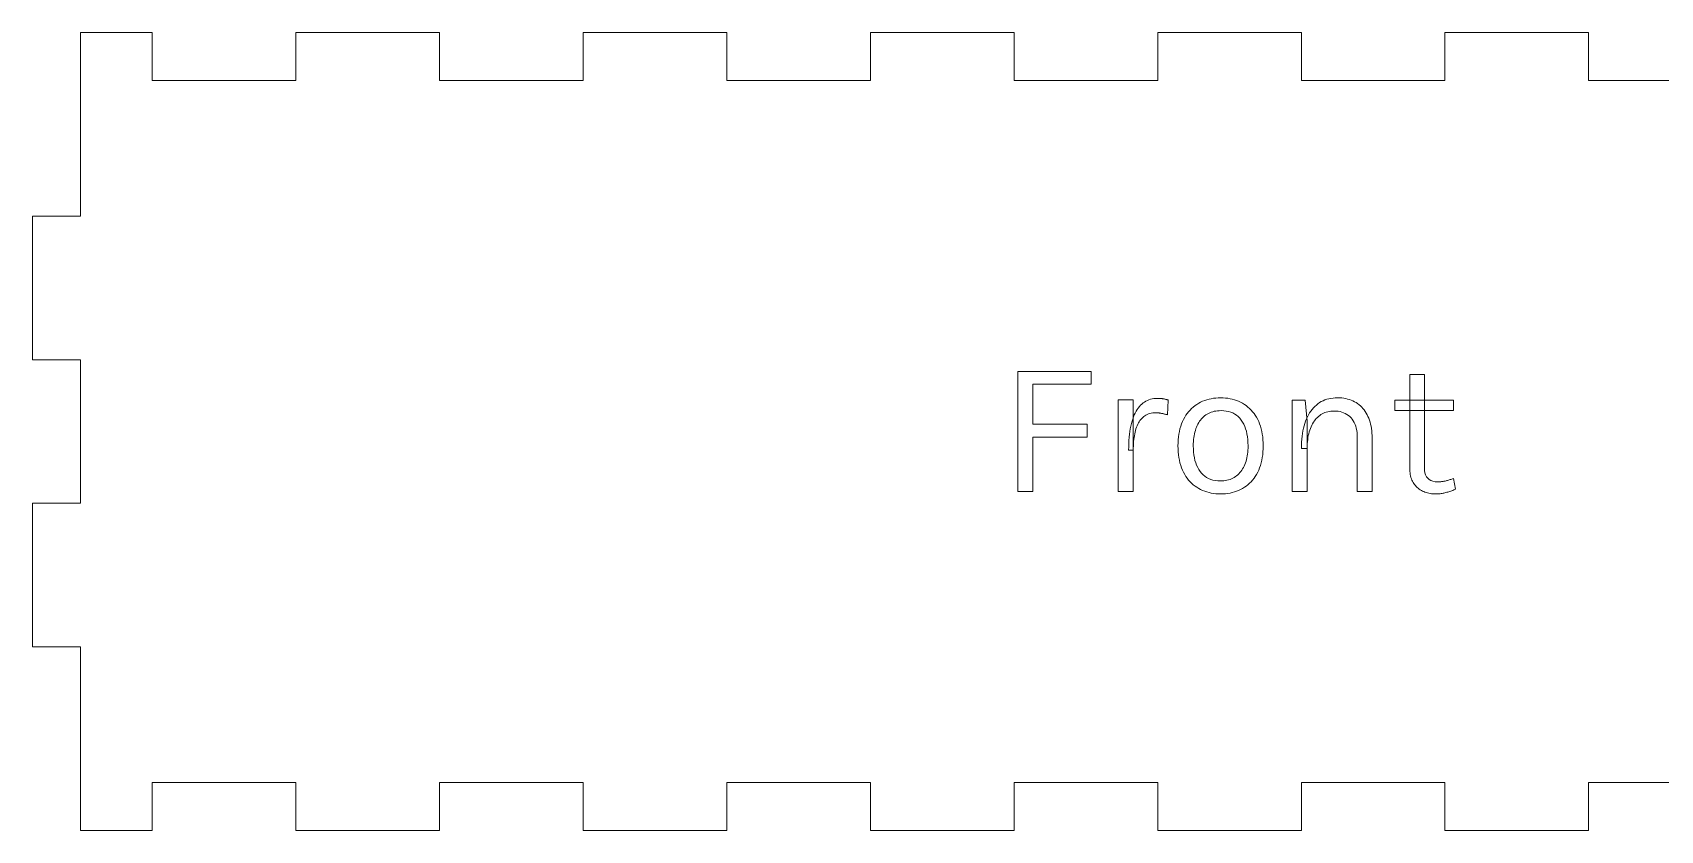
# Model space of a CAD drawing. Extents: x 0 to 303, y 0 to 256.
# Drawn here: x 0 to 102, y 0 to 50 of the extents above; entities that cross this region are included whole.
import ezdxf

# ---------------------------------------------------------------- set-up
doc = ezdxf.new("R2010")
doc.units = 0
doc.layers.get('0').update_dxf_attribs({"lineweight": 0})

msp = doc.modelspace()

# ---------------------------------------------------------------- linework, layer by layer
for p, q in [((7.5, 50), (3, 50)), ((3, 50), (3, 47)), ((7.5, 47), (7.5, 50)), ((25.5, 50), (16.5, 50)), ((16.5, 50), (16.5, 47)), ((25.5, 47), (25.5, 50)), ((43.5, 50), (34.5, 50)), ((34.5, 50), (34.5, 47)), ((43.5, 47), (43.5, 50)), ((61.5, 50), (52.5, 50)), ((52.5, 50), (52.5, 47)), ((61.5, 47), (61.5, 50)), ((79.5, 50), (70.5, 50)), ((70.5, 50), (70.5, 47)), ((79.5, 47), (79.5, 50)), ((97.5, 50), (88.5, 50)), ((88.5, 50), (88.5, 47)), ((97.5, 47), (97.5, 50)), ((3, 47), (3, 38.5)), ((16.5, 47), (7.5, 47)), ((34.5, 47), (25.5, 47)), ((52.5, 47), (43.5, 47)), ((70.5, 47), (61.5, 47)), ((88.5, 47), (79.5, 47)), ((106.5, 47), (97.5, 47)), ((3, 38.5), (0, 38.5)), ((0, 38.5), (0, 29.5)), ((0, 29.5), (3, 29.5)), ((3, 29.5), (3, 20.5)), ((61.743, 21.232), (61.743, 28.768)), ((61.743, 28.768), (66.327, 28.768)), ((66.327, 28.768), (66.327, 27.964)), ((86.289, 22.708), (86.289, 28.564)), ((86.289, 28.564), (87.213, 28.564)), ((87.213, 28.564), (87.213, 22.732)), ((66.327, 27.964), (62.679, 27.964)), ((62.679, 27.964), (62.679, 25.456)), ((68.031, 21.232), (68.031, 26.98)), ((68.031, 26.98), (68.967, 26.98)), ((68.967, 26.98), (68.967, 21.232)), ((69.279, 26.472), (69.35, 26.562)), ((69.35, 26.562), (69.425, 26.644)), ((69.425, 26.644), (69.504, 26.719)), ((69.504, 26.719), (69.587, 26.787)), ((69.587, 26.787), (69.673, 26.848)), ((69.673, 26.848), (69.763, 26.901)), ((69.763, 26.901), (69.856, 26.947)), ((69.856, 26.947), (69.953, 26.987)), ((69.953, 26.987), (70.054, 27.019)), ((70.054, 27.019), (70.158, 27.044)), ((70.158, 27.044), (70.265, 27.062)), ((70.265, 27.062), (70.376, 27.072)), ((70.376, 27.072), (70.491, 27.076)), ((70.491, 27.076), (70.491, 27.076)), ((70.491, 27.076), (70.529, 27.076)), ((70.529, 27.076), (70.566, 27.075)), ((70.566, 27.075), (70.603, 27.074)), ((70.603, 27.074), (70.639, 27.072)), ((70.639, 27.072), (70.675, 27.069)), ((70.675, 27.069), (70.71, 27.066)), ((70.71, 27.066), (70.744, 27.063)), ((70.744, 27.063), (70.777, 27.059)), ((70.777, 27.059), (70.81, 27.054)), ((70.81, 27.054), (70.842, 27.049)), ((70.842, 27.049), (70.874, 27.043)), ((70.874, 27.043), (70.906, 27.037)), ((70.906, 27.037), (70.938, 27.03)), ((70.938, 27.03), (70.97, 27.023)), ((70.97, 27.023), (71.002, 27.015)), ((71.002, 27.015), (71.034, 27.007)), ((71.034, 27.007), (71.066, 26.998)), ((71.066, 26.998), (71.098, 26.989)), ((71.098, 26.989), (71.131, 26.979)), ((71.163, 26.968), (71.103, 26.044)), ((71.131, 26.979), (71.163, 26.968)), ((71.163, 26.968), (71.163, 26.968)), ((72.626, 26.444), (72.729, 26.535)), ((72.729, 26.535), (72.837, 26.62)), ((72.837, 26.62), (72.95, 26.698)), ((72.95, 26.698), (73.068, 26.77)), ((73.068, 26.77), (73.19, 26.835)), ((73.19, 26.835), (73.316, 26.893)), ((73.316, 26.893), (73.445, 26.944)), ((73.445, 26.944), (73.578, 26.989)), ((73.578, 26.989), (73.714, 27.026)), ((73.714, 27.026), (73.853, 27.057)), ((73.853, 27.057), (73.996, 27.081)), ((73.996, 27.081), (74.142, 27.098)), ((74.142, 27.098), (74.292, 27.109)), ((74.292, 27.109), (74.445, 27.112)), ((74.445, 27.112), (74.445, 27.112)), ((74.445, 27.112), (74.597, 27.109)), ((74.597, 27.109), (74.746, 27.098)), ((74.746, 27.098), (74.891, 27.081)), ((74.891, 27.081), (75.033, 27.057)), ((75.033, 27.057), (75.172, 27.026)), ((75.172, 27.026), (75.307, 26.989)), ((75.307, 26.989), (75.439, 26.944)), ((75.439, 26.944), (75.568, 26.893)), ((75.568, 26.893), (75.694, 26.835)), ((75.694, 26.835), (75.816, 26.77)), ((75.816, 26.77), (75.934, 26.698)), ((75.934, 26.698), (76.047, 26.62)), ((76.047, 26.62), (76.155, 26.535)), ((76.155, 26.535), (76.257, 26.444)), ((78.927, 21.232), (78.927, 26.968)), ((78.927, 26.968), (79.731, 26.968)), ((79.731, 26.968), (79.863, 25.648)), ((80.256, 26.482), (80.345, 26.574)), ((80.345, 26.574), (80.439, 26.659)), ((80.439, 26.659), (80.538, 26.737)), ((80.538, 26.737), (80.642, 26.808)), ((80.642, 26.808), (80.75, 26.872)), ((80.75, 26.872), (80.862, 26.928)), ((80.862, 26.928), (80.979, 26.977)), ((80.979, 26.977), (81.1, 27.018)), ((81.1, 27.018), (81.225, 27.052)), ((81.225, 27.052), (81.355, 27.078)), ((81.355, 27.078), (81.489, 27.097)), ((81.489, 27.097), (81.628, 27.108)), ((81.628, 27.108), (81.771, 27.112)), ((81.771, 27.112), (81.771, 27.112)), ((81.771, 27.112), (81.905, 27.109)), ((81.905, 27.109), (82.034, 27.1)), ((82.034, 27.1), (82.16, 27.085)), ((82.16, 27.085), (82.282, 27.064)), ((82.282, 27.064), (82.4, 27.036)), ((82.4, 27.036), (82.514, 27.003)), ((82.514, 27.003), (82.625, 26.964)), ((82.625, 26.964), (82.731, 26.918)), ((82.731, 26.918), (82.833, 26.867)), ((82.833, 26.867), (82.932, 26.809)), ((82.932, 26.809), (83.026, 26.746)), ((83.026, 26.746), (83.116, 26.677)), ((83.116, 26.677), (83.202, 26.604)), ((83.202, 26.604), (83.282, 26.525)), ((83.282, 26.525), (83.359, 26.441)), ((85.365, 26.32), (85.365, 26.968)), ((85.365, 26.968), (89.025, 26.968)), ((89.025, 26.968), (89.025, 26.32)), ((68.849, 25.491), (68.889, 25.639)), ((68.889, 25.639), (68.933, 25.78)), ((68.933, 25.78), (68.981, 25.914)), ((68.981, 25.914), (69.033, 26.04)), ((69.033, 26.04), (69.088, 26.159)), ((69.088, 26.159), (69.148, 26.27)), ((69.148, 26.27), (69.211, 26.375)), ((69.211, 26.375), (69.279, 26.472)), ((69.292, 25.535), (69.248, 25.45)), ((69.339, 25.614), (69.292, 25.535)), ((69.389, 25.689), (69.339, 25.614)), ((69.443, 25.759), (69.389, 25.689)), ((69.5, 25.824), (69.443, 25.759)), ((69.561, 25.885), (69.5, 25.824)), ((69.625, 25.94), (69.561, 25.885)), ((69.694, 25.99), (69.625, 25.94)), ((69.766, 26.033), (69.694, 25.99)), ((69.842, 26.071), (69.766, 26.033)), ((69.922, 26.103), (69.842, 26.071)), ((70.007, 26.129), (69.922, 26.103)), ((70.095, 26.15), (70.007, 26.129)), ((70.187, 26.164), (70.095, 26.15)), ((70.283, 26.173), (70.187, 26.164)), ((70.383, 26.176), (70.283, 26.173)), ((70.415, 26.176), (70.383, 26.176)), ((70.383, 26.176), (70.383, 26.176)), ((70.447, 26.174), (70.415, 26.176)), ((70.48, 26.172), (70.447, 26.174)), ((70.515, 26.17), (70.48, 26.172)), ((70.549, 26.166), (70.515, 26.17)), ((70.585, 26.162), (70.549, 26.166)), ((70.622, 26.157), (70.585, 26.162)), ((70.659, 26.151), (70.622, 26.157)), ((70.698, 26.144), (70.659, 26.151)), ((70.737, 26.137), (70.698, 26.144)), ((70.776, 26.129), (70.737, 26.137)), ((70.815, 26.121), (70.776, 26.129)), ((70.853, 26.112), (70.815, 26.121)), ((70.891, 26.103), (70.853, 26.112)), ((70.927, 26.094), (70.891, 26.103)), ((70.964, 26.085), (70.927, 26.094)), ((70.999, 26.075), (70.964, 26.085)), ((71.035, 26.065), (70.999, 26.075)), ((71.069, 26.055), (71.035, 26.065)), ((71.103, 26.044), (71.069, 26.055)), ((71.992, 25.479), (72.051, 25.622)), ((72.051, 25.622), (72.117, 25.759)), ((72.117, 25.759), (72.189, 25.89)), ((72.189, 25.89), (72.266, 26.014)), ((72.266, 26.014), (72.349, 26.131)), ((72.349, 26.131), (72.436, 26.242)), ((72.436, 26.242), (72.529, 26.346)), ((72.529, 26.346), (72.626, 26.444)), ((73.067, 25.555), (73.018, 25.468)), ((73.121, 25.639), (73.067, 25.555)), ((73.177, 25.717), (73.121, 25.639)), ((73.238, 25.791), (73.177, 25.717)), ((73.303, 25.86), (73.238, 25.791)), ((73.371, 25.925), (73.303, 25.86)), ((73.442, 25.985), (73.371, 25.925)), ((73.518, 26.041), (73.442, 25.985)), ((73.597, 26.092), (73.518, 26.041)), ((73.68, 26.137), (73.597, 26.092)), ((73.766, 26.177), (73.68, 26.137)), ((73.856, 26.212), (73.766, 26.177)), ((73.949, 26.241), (73.856, 26.212)), ((74.046, 26.265), (73.949, 26.241)), ((74.147, 26.284), (74.046, 26.265)), ((74.25, 26.297), (74.147, 26.284)), ((74.358, 26.305), (74.25, 26.297)), ((74.469, 26.308), (74.358, 26.305)), ((74.633, 26.302), (74.469, 26.308)), ((74.469, 26.308), (74.469, 26.308)), ((74.788, 26.284), (74.633, 26.302)), ((74.936, 26.255), (74.788, 26.284)), ((75.075, 26.213), (74.936, 26.255)), ((75.206, 26.16), (75.075, 26.213)), ((75.328, 26.095), (75.206, 26.16)), ((75.442, 26.018), (75.328, 26.095)), ((75.548, 25.93), (75.442, 26.018)), ((75.646, 25.829), (75.548, 25.93)), ((75.735, 25.717), (75.646, 25.829)), ((75.816, 25.594), (75.735, 25.717)), ((75.888, 25.463), (75.816, 25.594)), ((76.257, 26.444), (76.355, 26.346)), ((76.355, 26.346), (76.447, 26.242)), ((76.447, 26.242), (76.534, 26.131)), ((76.534, 26.131), (76.616, 26.014)), ((76.616, 26.014), (76.692, 25.89)), ((76.692, 25.89), (76.764, 25.759)), ((76.764, 25.759), (76.83, 25.622)), ((76.83, 25.622), (76.888, 25.479)), ((79.672, 25.359), (79.717, 25.509)), ((79.717, 25.509), (79.767, 25.654)), ((79.767, 25.654), (79.822, 25.792)), ((79.822, 25.792), (79.882, 25.924)), ((79.863, 25.648), (79.863, 21.232)), ((79.882, 25.924), (79.947, 26.049)), ((79.947, 26.049), (80.017, 26.167)), ((80.017, 26.167), (80.092, 26.279)), ((80.092, 26.279), (80.171, 26.384)), ((80.171, 26.384), (80.256, 26.482)), ((80.258, 25.576), (80.205, 25.488)), ((80.314, 25.659), (80.258, 25.576)), ((80.374, 25.738), (80.314, 25.659)), ((80.438, 25.811), (80.374, 25.738)), ((80.505, 25.879), (80.438, 25.811)), ((80.575, 25.943), (80.505, 25.879)), ((80.649, 26.002), (80.575, 25.943)), ((80.726, 26.056), (80.649, 26.002)), ((80.806, 26.104), (80.726, 26.056)), ((80.888, 26.146), (80.806, 26.104)), ((80.973, 26.182), (80.888, 26.146)), ((81.061, 26.213), (80.973, 26.182)), ((81.152, 26.239), (81.061, 26.213)), ((81.246, 26.259), (81.152, 26.239)), ((81.342, 26.273), (81.246, 26.259)), ((81.441, 26.281), (81.342, 26.273)), ((81.543, 26.284), (81.441, 26.281)), ((81.676, 26.28), (81.543, 26.284)), ((81.543, 26.284), (81.543, 26.284)), ((81.803, 26.267), (81.676, 26.28)), ((81.924, 26.245), (81.803, 26.267)), ((82.04, 26.215), (81.924, 26.245)), ((82.15, 26.177), (82.04, 26.215)), ((82.254, 26.13), (82.15, 26.177)), ((82.353, 26.074), (82.254, 26.13)), ((82.445, 26.009), (82.353, 26.074)), ((82.533, 25.937), (82.445, 26.009)), ((82.614, 25.855), (82.533, 25.937)), ((82.689, 25.765), (82.614, 25.855)), ((82.755, 25.668), (82.689, 25.765)), ((82.814, 25.562), (82.755, 25.668)), ((82.866, 25.449), (82.814, 25.562)), ((83.359, 26.441), (83.431, 26.351)), ((83.431, 26.351), (83.498, 26.257)), ((83.498, 26.257), (83.561, 26.157)), ((83.561, 26.157), (83.619, 26.052)), ((83.619, 26.052), (83.673, 25.942)), ((83.673, 25.942), (83.722, 25.827)), ((83.722, 25.827), (83.766, 25.708)), ((83.766, 25.708), (83.805, 25.585)), ((83.805, 25.585), (83.838, 25.457)), ((89.025, 26.32), (85.365, 26.32)), ((89.025, 26.32), (89.025, 26.32)), ((62.679, 25.456), (66.075, 25.456)), ((66.075, 24.652), (62.679, 24.652)), ((62.679, 24.652), (62.679, 21.232)), ((66.075, 25.456), (66.075, 24.652)), ((68.698, 24.446), (68.713, 24.639)), ((68.713, 24.639), (68.731, 24.824)), ((68.731, 24.824), (68.755, 25.002)), ((68.755, 25.002), (68.782, 25.172)), ((68.782, 25.172), (68.813, 25.335)), ((68.813, 25.335), (68.849, 25.491)), ((69.002, 24.491), (68.99, 24.365)), ((69.018, 24.614), (69.002, 24.491)), ((69.036, 24.732), (69.018, 24.614)), ((69.057, 24.847), (69.036, 24.732)), ((69.081, 24.959), (69.057, 24.847)), ((69.108, 25.066), (69.081, 24.959)), ((69.138, 25.169), (69.108, 25.066)), ((69.171, 25.268), (69.138, 25.169)), ((69.208, 25.361), (69.171, 25.268)), ((69.248, 25.45), (69.208, 25.361)), ((71.772, 24.295), (71.783, 24.483)), ((71.783, 24.483), (71.8, 24.665)), ((71.8, 24.665), (71.825, 24.841)), ((71.825, 24.841), (71.856, 25.01)), ((71.856, 25.01), (71.894, 25.172)), ((71.894, 25.172), (71.94, 25.329)), ((71.94, 25.329), (71.992, 25.479)), ((72.747, 24.493), (72.737, 24.366)), ((72.761, 24.617), (72.747, 24.493)), ((72.779, 24.737), (72.761, 24.617)), ((72.801, 24.853), (72.779, 24.737)), ((72.827, 24.965), (72.801, 24.853)), ((72.858, 25.073), (72.827, 24.965)), ((72.892, 25.178), (72.858, 25.073)), ((72.93, 25.279), (72.892, 25.178)), ((72.972, 25.376), (72.93, 25.279)), ((73.018, 25.468), (72.972, 25.376)), ((75.952, 25.323), (75.888, 25.463)), ((76.008, 25.175), (75.952, 25.323)), ((76.055, 25.017), (76.008, 25.175)), ((76.093, 24.851), (76.055, 25.017)), ((76.123, 24.676), (76.093, 24.851)), ((76.144, 24.493), (76.123, 24.676)), ((76.157, 24.301), (76.144, 24.493)), ((76.888, 25.479), (76.94, 25.329)), ((76.94, 25.329), (76.985, 25.172)), ((76.985, 25.172), (77.023, 25.01)), ((77.023, 25.01), (77.054, 24.841)), ((77.054, 24.841), (77.078, 24.665)), ((77.078, 24.665), (77.095, 24.483)), ((77.095, 24.483), (77.106, 24.295)), ((79.514, 24.333), (79.527, 24.519)), ((79.527, 24.519), (79.545, 24.699)), ((79.545, 24.699), (79.569, 24.872)), ((79.569, 24.872), (79.598, 25.041)), ((79.598, 25.041), (79.632, 25.203)), ((79.632, 25.203), (79.672, 25.359)), ((79.896, 24.493), (79.881, 24.362)), ((79.914, 24.62), (79.896, 24.493)), ((79.936, 24.743), (79.914, 24.62)), ((79.963, 24.862), (79.936, 24.743)), ((79.994, 24.977), (79.963, 24.862)), ((80.028, 25.088), (79.994, 24.977)), ((80.067, 25.195), (80.028, 25.088)), ((80.11, 25.298), (80.067, 25.195)), ((80.156, 25.395), (80.11, 25.298)), ((80.205, 25.488), (80.156, 25.395)), ((82.909, 25.328), (82.866, 25.449)), ((82.944, 25.199), (82.909, 25.328)), ((82.972, 25.062), (82.944, 25.199)), ((82.991, 24.917), (82.972, 25.062)), ((83.003, 24.764), (82.991, 24.917)), ((83.007, 24.604), (83.003, 24.764)), ((83.007, 21.232), (83.007, 24.604)), ((83.838, 25.457), (83.867, 25.325)), ((83.867, 25.325), (83.89, 25.19)), ((83.89, 25.19), (83.908, 25.049)), ((83.908, 25.049), (83.921, 24.905)), ((83.921, 24.905), (83.928, 24.757)), ((83.928, 24.757), (83.931, 24.604)), ((83.931, 24.604), (83.931, 24.604)), ((83.931, 24.604), (83.931, 21.232)), ((68.679, 23.824), (68.681, 24.039)), ((68.967, 23.824), (68.679, 23.824)), ((68.681, 24.039), (68.687, 24.246)), ((68.687, 24.246), (68.698, 24.446)), ((68.968, 23.965), (68.967, 23.824)), ((68.967, 23.824), (68.967, 23.824)), ((68.967, 23.824), (68.967, 23.824)), ((68.973, 24.102), (68.968, 23.965)), ((68.98, 24.236), (68.973, 24.102)), ((68.99, 24.365), (68.98, 24.236)), ((71.769, 24.1), (71.772, 24.295)), ((71.772, 23.906), (71.769, 24.1)), ((71.769, 24.1), (71.769, 24.1)), ((71.783, 23.719), (71.772, 23.906)), ((71.8, 23.538), (71.783, 23.719)), ((71.825, 23.363), (71.8, 23.538)), ((72.731, 24.235), (72.729, 24.1)), ((72.729, 24.1), (72.729, 24.1)), ((72.729, 24.1), (72.733, 23.901)), ((72.737, 24.366), (72.731, 24.235)), ((72.733, 23.901), (72.746, 23.711)), ((72.746, 23.711), (72.768, 23.53)), ((72.768, 23.53), (72.798, 23.356)), ((76.089, 23.353), (76.111, 23.468)), ((76.111, 23.468), (76.129, 23.587)), ((76.129, 23.587), (76.143, 23.71)), ((76.143, 23.71), (76.153, 23.836)), ((76.153, 23.836), (76.159, 23.966)), ((76.161, 24.1), (76.157, 24.301)), ((76.159, 23.966), (76.161, 24.1)), ((76.161, 24.1), (76.161, 24.1)), ((77.078, 23.538), (77.054, 23.363)), ((77.095, 23.719), (77.078, 23.538)), ((77.106, 23.906), (77.095, 23.719)), ((77.106, 24.295), (77.109, 24.1)), ((77.109, 24.1), (77.106, 23.906)), ((77.109, 24.1), (77.109, 24.1)), ((79.503, 23.944), (79.506, 24.141)), ((79.863, 23.944), (79.503, 23.944)), ((79.506, 24.141), (79.514, 24.333)), ((79.865, 24.087), (79.863, 23.944)), ((79.863, 23.944), (79.863, 23.944)), ((79.871, 24.226), (79.865, 24.087)), ((79.881, 24.362), (79.871, 24.226)), ((71.856, 23.194), (71.825, 23.363)), ((71.894, 23.032), (71.856, 23.194)), ((71.94, 22.875), (71.894, 23.032)), ((71.992, 22.725), (71.94, 22.875)), ((72.051, 22.582), (71.992, 22.725)), ((72.117, 22.444), (72.051, 22.582)), ((72.189, 22.313), (72.117, 22.444)), ((72.798, 23.356), (72.836, 23.192)), ((72.836, 23.192), (72.883, 23.035)), ((72.883, 23.035), (72.939, 22.888)), ((72.939, 22.888), (73.004, 22.748)), ((73.004, 22.748), (73.076, 22.617)), ((73.076, 22.617), (73.158, 22.495)), ((73.158, 22.495), (73.248, 22.383)), ((75.651, 22.421), (75.712, 22.494)), ((75.712, 22.494), (75.769, 22.572)), ((75.769, 22.572), (75.822, 22.655)), ((75.822, 22.655), (75.872, 22.742)), ((75.872, 22.742), (75.918, 22.834)), ((75.918, 22.834), (75.96, 22.93)), ((75.96, 22.93), (75.998, 23.03)), ((75.998, 23.03), (76.032, 23.134)), ((76.032, 23.134), (76.063, 23.242)), ((76.063, 23.242), (76.089, 23.353)), ((76.764, 22.444), (76.692, 22.313)), ((76.83, 22.582), (76.764, 22.444)), ((76.888, 22.725), (76.83, 22.582)), ((76.94, 22.875), (76.888, 22.725)), ((76.985, 23.032), (76.94, 22.875)), ((77.023, 23.194), (76.985, 23.032)), ((77.054, 23.363), (77.023, 23.194)), ((86.291, 22.602), (86.289, 22.708)), ((86.289, 22.708), (86.289, 22.708)), ((86.298, 22.499), (86.291, 22.602)), ((86.308, 22.4), (86.298, 22.499)), ((87.213, 22.732), (87.221, 22.563)), ((87.221, 22.563), (87.246, 22.412)), ((72.266, 22.188), (72.189, 22.313)), ((72.349, 22.07), (72.266, 22.188)), ((72.436, 21.959), (72.349, 22.07)), ((72.529, 21.855), (72.436, 21.959)), ((72.626, 21.756), (72.529, 21.855)), ((72.729, 21.665), (72.626, 21.756)), ((72.837, 21.58), (72.729, 21.665)), ((72.95, 21.502), (72.837, 21.58)), ((73.068, 21.43), (72.95, 21.502)), ((73.19, 21.365), (73.068, 21.43)), ((73.248, 22.383), (73.346, 22.282)), ((73.346, 22.282), (73.452, 22.194)), ((73.452, 22.194), (73.566, 22.117)), ((73.566, 22.117), (73.688, 22.052)), ((73.688, 22.052), (73.819, 21.999)), ((73.819, 21.999), (73.957, 21.957)), ((73.957, 21.957), (74.104, 21.928)), ((74.104, 21.928), (74.258, 21.91)), ((74.258, 21.91), (74.421, 21.904)), ((74.421, 21.904), (74.531, 21.907)), ((74.421, 21.904), (74.421, 21.904)), ((74.421, 21.904), (74.421, 21.904)), ((74.531, 21.907), (74.637, 21.915)), ((74.637, 21.915), (74.741, 21.928)), ((74.741, 21.928), (74.841, 21.947)), ((74.841, 21.947), (74.937, 21.971)), ((74.937, 21.971), (75.03, 22)), ((75.03, 22), (75.12, 22.035)), ((75.12, 22.035), (75.206, 22.075)), ((75.206, 22.075), (75.289, 22.12)), ((75.289, 22.12), (75.369, 22.171)), ((75.369, 22.171), (75.445, 22.227)), ((75.445, 22.227), (75.517, 22.287)), ((75.517, 22.287), (75.586, 22.351)), ((75.586, 22.351), (75.651, 22.421)), ((75.816, 21.43), (75.694, 21.365)), ((75.934, 21.502), (75.816, 21.43)), ((76.047, 21.58), (75.934, 21.502)), ((76.155, 21.665), (76.047, 21.58)), ((76.257, 21.756), (76.155, 21.665)), ((76.355, 21.855), (76.257, 21.756)), ((76.447, 21.959), (76.355, 21.855)), ((76.534, 22.07), (76.447, 21.959)), ((76.616, 22.188), (76.534, 22.07)), ((76.692, 22.313), (76.616, 22.188)), ((86.324, 22.305), (86.308, 22.4)), ((86.343, 22.213), (86.324, 22.305)), ((86.367, 22.125), (86.343, 22.213)), ((86.395, 22.04), (86.367, 22.125)), ((86.427, 21.959), (86.395, 22.04)), ((86.464, 21.882), (86.427, 21.959)), ((86.505, 21.808), (86.464, 21.882)), ((86.55, 21.738), (86.505, 21.808)), ((86.598, 21.671), (86.55, 21.738)), ((86.649, 21.608), (86.598, 21.671)), ((86.703, 21.549), (86.649, 21.608)), ((86.76, 21.493), (86.703, 21.549)), ((86.82, 21.441), (86.76, 21.493)), ((86.884, 21.392), (86.82, 21.441)), ((87.246, 22.412), (87.288, 22.279)), ((87.288, 22.279), (87.345, 22.164)), ((87.345, 22.164), (87.42, 22.066)), ((87.42, 22.066), (87.511, 21.986)), ((87.511, 21.986), (87.619, 21.924)), ((87.619, 21.924), (87.743, 21.88)), ((87.743, 21.88), (87.884, 21.853)), ((87.884, 21.853), (88.041, 21.844)), ((88.041, 21.844), (88.09, 21.845)), ((88.041, 21.844), (88.041, 21.844)), ((88.09, 21.845), (88.139, 21.846)), ((88.139, 21.846), (88.187, 21.849)), ((88.187, 21.849), (88.235, 21.853)), ((88.235, 21.853), (88.283, 21.858)), ((88.283, 21.858), (88.331, 21.863)), ((88.331, 21.863), (88.378, 21.87)), ((88.378, 21.87), (88.425, 21.879)), ((88.425, 21.879), (88.472, 21.888)), ((88.472, 21.888), (88.518, 21.898)), ((88.518, 21.898), (88.565, 21.909)), ((88.565, 21.909), (88.613, 21.922)), ((88.613, 21.922), (88.662, 21.935)), ((88.662, 21.935), (88.712, 21.95)), ((88.712, 21.95), (88.763, 21.965)), ((88.763, 21.965), (88.816, 21.982)), ((88.816, 21.982), (88.869, 22)), ((88.869, 22), (88.924, 22.019)), ((88.924, 22.019), (88.98, 22.039)), ((88.98, 22.039), (89.037, 22.06)), ((89.037, 22.06), (89.037, 22.06)), ((89.037, 22.06), (89.169, 21.388)), ((3, 20.5), (0, 20.5)), ((0, 20.5), (0, 11.5)), ((62.679, 21.232), (61.743, 21.232)), ((62.679, 21.232), (62.679, 21.232)), ((68.967, 21.232), (68.031, 21.232)), ((68.967, 21.232), (68.967, 21.232)), ((73.316, 21.307), (73.19, 21.365)), ((73.445, 21.256), (73.316, 21.307)), ((73.578, 21.211), (73.445, 21.256)), ((73.714, 21.174), (73.578, 21.211)), ((73.853, 21.143), (73.714, 21.174)), ((73.996, 21.119), (73.853, 21.143)), ((74.142, 21.102), (73.996, 21.119)), ((74.292, 21.091), (74.142, 21.102)), ((74.445, 21.088), (74.292, 21.091)), ((74.597, 21.091), (74.445, 21.088)), ((74.445, 21.088), (74.445, 21.088)), ((74.445, 21.088), (74.445, 21.088)), ((74.746, 21.102), (74.597, 21.091)), ((74.891, 21.119), (74.746, 21.102)), ((75.033, 21.143), (74.891, 21.119)), ((75.172, 21.174), (75.033, 21.143)), ((75.307, 21.211), (75.172, 21.174)), ((75.439, 21.256), (75.307, 21.211)), ((75.568, 21.307), (75.439, 21.256)), ((75.694, 21.365), (75.568, 21.307)), ((79.863, 21.232), (78.927, 21.232)), ((79.863, 21.232), (79.863, 21.232)), ((83.931, 21.232), (83.007, 21.232)), ((83.931, 21.232), (83.931, 21.232)), ((86.95, 21.347), (86.884, 21.392)), ((87.02, 21.306), (86.95, 21.347)), ((87.093, 21.268), (87.02, 21.306)), ((87.168, 21.234), (87.093, 21.268)), ((87.246, 21.203), (87.168, 21.234)), ((87.325, 21.176), (87.246, 21.203)), ((87.406, 21.153), (87.325, 21.176)), ((87.489, 21.133), (87.406, 21.153)), ((87.574, 21.117), (87.489, 21.133)), ((87.661, 21.104), (87.574, 21.117)), ((87.75, 21.095), (87.661, 21.104)), ((87.84, 21.09), (87.75, 21.095)), ((87.933, 21.088), (87.84, 21.09)), ((87.998, 21.089), (87.933, 21.088)), ((87.933, 21.088), (87.933, 21.088)), ((87.933, 21.088), (87.933, 21.088)), ((88.062, 21.091), (87.998, 21.089)), ((88.126, 21.096), (88.062, 21.091)), ((88.189, 21.101), (88.126, 21.096)), ((88.252, 21.109), (88.189, 21.101)), ((88.314, 21.118), (88.252, 21.109)), ((88.376, 21.129), (88.314, 21.118)), ((88.438, 21.142), (88.376, 21.129)), ((88.499, 21.156), (88.438, 21.142)), ((88.56, 21.172), (88.499, 21.156)), ((88.621, 21.189), (88.56, 21.172)), ((88.681, 21.208), (88.621, 21.189)), ((88.742, 21.227), (88.681, 21.208)), ((88.803, 21.247), (88.742, 21.227)), ((88.864, 21.268), (88.803, 21.247)), ((88.925, 21.29), (88.864, 21.268)), ((88.986, 21.313), (88.925, 21.29)), ((89.047, 21.337), (88.986, 21.313)), ((89.108, 21.362), (89.047, 21.337)), ((89.169, 21.388), (89.108, 21.362)), ((0, 11.5), (3, 11.5)), ((3, 11.5), (3, 3)), ((3, 3), (3, 0)), ((7.5, 0), (7.5, 3)), ((7.5, 3), (16.5, 3)), ((16.5, 3), (16.5, 0)), ((25.5, 0), (25.5, 3)), ((25.5, 3), (34.5, 3)), ((34.5, 3), (34.5, 0)), ((43.5, 0), (43.5, 3)), ((43.5, 3), (52.5, 3)), ((52.5, 3), (52.5, 0)), ((61.5, 0), (61.5, 3)), ((61.5, 3), (70.5, 3)), ((70.5, 3), (70.5, 0)), ((79.5, 0), (79.5, 3)), ((79.5, 3), (88.5, 3)), ((88.5, 3), (88.5, 0)), ((97.5, 0), (97.5, 3)), ((97.5, 3), (106.5, 3)), ((3, 0), (7.5, 0)), ((16.5, 0), (25.5, 0)), ((34.5, 0), (43.5, 0)), ((52.5, 0), (61.5, 0)), ((70.5, 0), (79.5, 0)), ((88.5, 0), (97.5, 0))]:
    msp.add_line(p, q)

doc.saveas('drawing.dxf')
